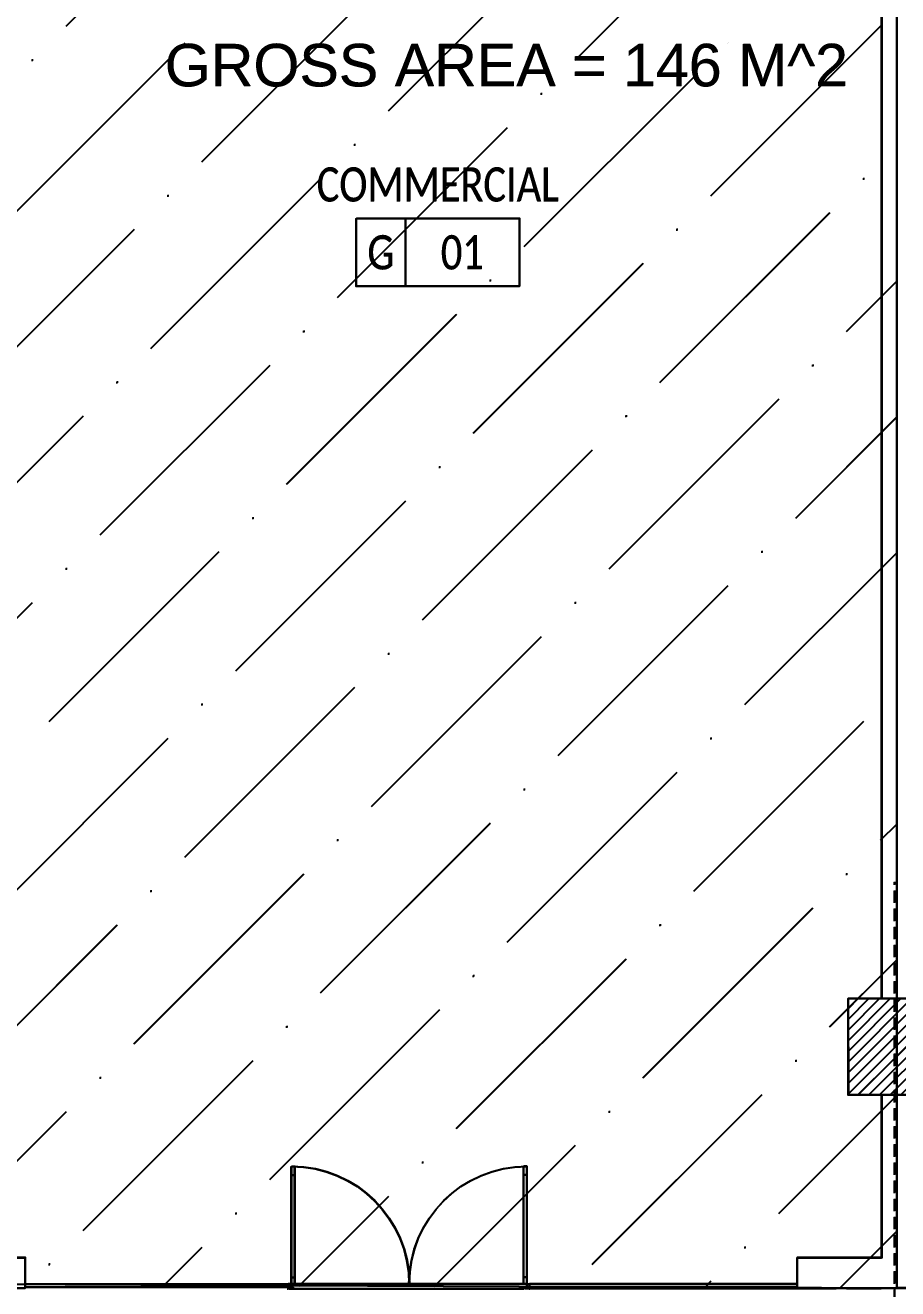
# Model space of a CAD drawing. Header units: inches. Extents: x 4821 to 127877, y 58012 to 433683.
# Drawn here: x 38820 to 46034, y 211859 to 222311 of the extents above; entities that cross this region are included whole.
import ezdxf
from ezdxf.enums import TextEntityAlignment as Align

# ---------------------------------------------------------------- set-up
doc = ezdxf.new("R2010")
doc.units = ezdxf.units.IN
doc.header["$MEASUREMENT"] = 0
doc.linetypes.add('01-xa-b02-ground floor plan-h$0$HIDDENX2', pattern=[0.75, 0.5, -0.25])
doc.linetypes.add('A-001 Layout$0$HIDDEN', pattern=[0.375, 0.25, -0.125])
for name, color, linetype in [('A-001 Layout$0$A-FLOR-OVHD', 8, 'A-001 Layout$0$HIDDEN'), ('A-001 Layout$0$A-GLAZ', 142, 'Continuous'), ('A-ANNO-ROOM', 130, 'Continuous'), ('A-ANNO-SYMB', 130, 'Continuous'), ('A-COLS-TONE', 252, 'Continuous'), ('A-WAL-CMU', 7, 'Continuous'), ('A-WALL', 53, 'Continuous'), ('COL GROUND$0$Cloums$0$A-COL-HAT', 8, 'Continuous'), ('COL GROUND$0$Cloums$0$A-COL-RFC', 210, 'Continuous')]:
    doc.layers.add(name, color=color, linetype=linetype)
doc.styles.get("Standard").update_dxf_attribs({"font": 'arial.ttf'})
doc.styles.add('T25-25', font='calibri.ttf', dxfattribs={"width": 0.8, "height": 62.5})

# ---------------------------------------------------------------- blocks, each defined once
blk = doc.blocks.new('A-001 Layout$0$A$C350C273A')
for p, q in [((-1578.5, -0.48), (-1578.5, 778.02)), ((-1578.5, 778.02), (-1556.5, 778.02)), ((-1578.5, -0.48), (-1578.5, 778.02)), ((-1578.5, 778.02), (-1556.5, 778.02)), ((-1556.5, -0.48), (-1556.5, 778.02)), ((-1556.5, -0.48), (-1556.5, 778.02)), ((-43.5, -0.48), (-43.5, 778.02)), ((-21.5, 778.02), (-43.5, 778.02)), ((-43.5, -0.48), (-43.5, 778.02)), ((-21.5, 778.02), (-43.5, 778.02)), ((-21.5, -0.48), (-21.5, 778.02)), ((-21.5, -0.48), (-21.5, 778.02)), ((-1578.5, 720.82), (-1556.5, 720.82)), ((-1578.5, 720.82), (-1556.5, 720.82)), ((-21.5, 720.82), (-43.5, 720.82)), ((-21.5, 720.82), (-43.5, 720.82)), ((-1578.5, 43.52), (-1556.5, 43.52)), ((-1578.5, 43.52), (-1556.5, 43.52)), ((-21.5, 43.52), (-43.5, 43.52)), ((-21.5, 43.52), (-43.5, 43.52)), ((-1595, -0.48), (-1600, -0.48)), ((-1595, -0.48), (-1600, -0.48)), ((-1595, -30.48), (-1600, -30.48)), ((-1595, -30.48), (-1600, -30.48)), ((-1578.5, -0.48), (-1595, -0.48)), ((-1595, -0.48), (-1595, -30.48)), ((-1578.5, -0.48), (-1595, -0.48)), ((-1595, -0.48), (-1595, -30.48)), ((-1595, -30.48), (-1567.5, -30.48)), ((-1578.5, -0.48), (-1556.5, -0.48)), ((-1578.5, -0.48), (-1556.5, -0.48)), ((-1578.5, -22.48), (-1578.5, -0.48)), ((-1578.5, -22.48), (-1578.5, -0.48)), ((-1567.5, -22.48), (-1578.5, -22.48)), ((-1567.5, -22.48), (-1578.5, -22.48)), ((-1567.5, -30.48), (-1567.5, -22.48)), ((-1567.5, -30.48), (-1567.5, -22.48)), ((-21.5, -0.48), (-43.5, -0.48)), ((-21.5, -0.48), (-43.5, -0.48)), ((-32.5, -30.48), (-32.5, -22.48)), ((-32.5, -22.48), (-21.5, -22.48)), ((-32.5, -30.48), (-32.5, -22.48)), ((-32.5, -22.48), (-21.5, -22.48)), ((-5, -30.48), (-32.5, -30.48)), ((-21.5, -0.48), (-5, -0.48)), ((-21.5, -22.48), (-21.5, -0.48)), ((-21.5, -0.48), (-5, -0.48)), ((-21.5, -22.48), (-21.5, -0.48)), ((-5, -0.48), (-5, -30.48)), ((-5, -0.48), (0, -0.48)), ((-5, -0.48), (-5, -30.48)), ((-5, -0.48), (0, -0.48)), ((-5, -30.48), (0, -30.48)), ((-5, -30.48), (0, -30.48))]:
    blk.add_line(p, q)
for centre, start, end in [((-1578.5, -0.48), 0, 90), ((-21.5, -0.48), 90, 180)]:
    blk.add_arc(centre, 778.5, start, end)
blk = doc.blocks.new('COL GROUND')
at = {"layer": 'COL GROUND$0$Cloums$0$A-COL-HAT'}
h = blk.add_hatch(dxfattribs=at)
h.set_pattern_fill('ANSI31', color=256, scale=500)
h.set_pattern_definition([(45, (-66684.064, -49806.79), (-44.19417, 44.19417), [])])
h.paths.add_polyline_path([(-44448, -35400), (-45248, -35400), (-45248, -34600), (-44448, -34600)])
at = {"layer": 'COL GROUND$0$Cloums$0$A-COL-RFC', "linetype": 'Continuous', "elevation": 0}
blk.add_lwpolyline([(-44448, -35400), (-45248, -35400), (-45248, -34600), (-44448, -34600)], close=True, dxfattribs=at)
blk = doc.blocks.new('BBB')
at = {"layer": 'A-WAL-CMU'}
for points in [[(1147026, -1602706), (1147946, -1602706), (1147946, -1602956), (1147261, -1602956)], [(1155026, -1602956), (1154326, -1602956), (1154326, -1602706), (1155946, -1602706), (1155946, -1602956), (1155276, -1602956)]]:
    blk.add_lwpolyline(points, dxfattribs=at)
blk = doc.blocks.new('*U9')
blk.add_lwpolyline([(-600, 250), (600, 250), (600, -250), (-600, -250)], close=True)
blk.add_lwpolyline([(-240, 250), (-240, -250)])
at = {"style": 'T25-25', "width": 0.8}
for tag, p in [('Room_Name', (0, 500)), ('FLOOR-LEVEL', (-420, 0)), ('ROOM_ID', (180, 0))]:
    blk.add_attdef(tag, text='', height=250, dxfattribs=at).set_placement(p, align=Align.MIDDLE_CENTER)

msp = doc.modelspace()

# ---------------------------------------------------------------- hatches: boundary and pattern name
at = {"layer": 'A-WALL'}
h = msp.add_hatch(dxfattribs=at)
h.set_pattern_fill('ANSI36', color=5, scale=250)
h.set_pattern_definition([(45, (-579078.7, -263472.74), (420.9495, 1543.4815), [1984.375, -396.875, 0, -396.875])])
h.paths.add_polyline_path([(46026.2, 226859.7), (40624.1, 226859.7), (40623.9, 223412.4), (37894.3, 223448), (37894.5, 211895.6), (46026.2, 211860)])
h = msp.add_hatch(dxfattribs=at)
h.set_pattern_fill('ANSI36', color=5, scale=250)
h.set_pattern_definition([(45, (-579075.3, -263469.76), (420.9495, 1543.4815), [1984.375, -396.875, 0, -396.875])])
h.paths.add_polyline_path([(46029.6, 226862.7), (40627.5, 226862.7), (40627.3, 223415.4), (37897.7, 223451), (37897.9, 211898.6), (46029.6, 211863)])

# ---------------------------------------------------------------- linework, layer by layer
at = {"layer": 'A-001 Layout$0$A-FLOR-OVHD'}
for p, q in [((40992.8, 211896.8, 0), (40989.3, 211896.8, 0)), ((40990, 211862.3, 0), (40996.2, 211862.3, 0)), ((40996.2, 211899.8, 0), (40992.7, 211899.8, 0)), ((42959.7, 211896.8, 0), (41013.4, 211896.8, 0)), ((42963.1, 211899.8, 0), (41016.8, 211899.8, 0)), ((41030.6, 211862.3, 0), (42949.3, 211862.3, 0)), ((40986.6, 211859.3, 0), (40992.8, 211859.3, 0)), ((41027.2, 211859.3, 0), (42945.9, 211859.3, 0))]:
    msp.add_line(p, q, dxfattribs=at)
at = {"layer": 'A-001 Layout$0$A-GLAZ'}
for p, q in [((38819.5, 211896.8, 0), (40989.7, 211896.8, 0)), ((38819.5, 211871.3, 0), (40989.7, 211871.3, 0)), ((38822.9, 211899.8, 0), (40993.1, 211899.8, 0)), ((38822.9, 211874.3, 0), (40993.1, 211874.3, 0)), ((45199.6, 211871.3, 0), (42980.3, 211871.3, 0)), ((45203, 211874.3, 0), (42983.7, 211874.3, 0)), ((45199.6, 211896.8, 0), (42986.6, 211896.8, 0)), ((45203, 211899.8, 0), (42990, 211899.8, 0)), ((45527.8, 211862.3, 0), (42990, 211862.3, 0)), ((45901.7, 211862.3), (45613.7, 211862.3, 0)), ((45524.4, 211859.3, 0), (42986.6, 211859.3, 0)), ((45898.3, 211859.3), (45610.3, 211859.3, 0))]:
    msp.add_line(p, q, dxfattribs=at)
at = {"layer": 'A-COLS-TONE', "linetype": '01-xa-b02-ground floor plan-h$0$HIDDENX2', "ltscale": 200}
for p, q in [((46008.4, 201101.1), (46008.4, 215221.4)), ((46011.8, 201104), (46011.8, 215224.4))]:
    msp.add_line(p, q, dxfattribs=at)
at = {"layer": 'A-WAL-CMU'}
for p, q in [((45901.5, 214259.3), (45901.5, 222459.3)), ((45904.9, 214262.2), (45904.9, 222462.2)), ((45901.5, 212109.3), (45901.5, 213459.3)), ((45904.9, 212112.3), (45904.9, 213462.2))]:
    msp.add_line(p, q, dxfattribs=at)
for points in [[(45901.5, 213459.3), (45627.2, 213459.3), (45624.9, 214259.3), (45901.5, 214259.3)], [(45904.9, 213462.2), (45630.6, 213462.2), (45628.3, 214262.2), (45904.9, 214262.2)]]:
    msp.add_lwpolyline(points, dxfattribs=at)
at = {"layer": 'A-WALL', "color": 1}
for points in [[(46026.2, 226863.8), (40624.1, 226863.8), (40623.9, 223416.6), (37894.3, 223452.1), (37894.5, 211899.7), (46026.2, 211864.2), (46026.2, 226863.8)], [(46026.2, 226863.8), (40624.1, 226863.8), (40623.9, 223416.6), (37894.3, 223452.1), (37894.5, 211899.7), (46026.2, 211864.2), (46026.2, 226863.8)], [(46029.6, 226866.8), (40627.5, 226866.8), (40627.3, 223419.6), (37897.7, 223455.1), (37897.9, 211902.7), (46029.6, 211867.2), (46029.6, 226866.8)], [(46029.6, 226866.8), (40627.5, 226866.8), (40627.3, 223419.6), (37897.7, 223455.1), (37897.9, 211902.7), (46029.6, 211867.2), (46029.6, 226866.8)], [(46026.2, 226863), (54222.6, 226860.5), (54222.6, 211863), (46026.2, 211865.5), (46026.2, 226863)], [(46026.2, 226863), (54222.6, 226860.5), (54222.6, 211863), (46026.2, 211865.5), (46026.2, 226863)], [(46029.6, 226866), (54226, 226863.5), (54226, 211865.9), (46029.6, 211868.4), (46029.6, 226866)], [(46029.6, 226866), (54226, 226863.5), (54226, 211865.9), (46029.6, 211868.4), (46029.6, 226866)]]:
    msp.add_lwpolyline(points, dxfattribs=at)

# ---------------------------------------------------------------- block references
at = {"layer": 'A-001 Layout$0$A-GLAZ', "xscale": -1.25000000000018, "yscale": 1.25000000000018, "zscale": 1.25000000000018}
for p in [(40992.8, 211897.4, 0), (40996.2, 211900.4, 0)]:
    msp.add_blockref('A-001 Layout$0$A$C350C273A', p, dxfattribs=at)
at = {"layer": 'A-ANNO-ROOM', "xscale": 1.1232, "yscale": 1.1232, "zscale": 1.1232}
for p in [(42229.9, 220431.4), (42233.3, 220434.4)]:
    msp.add_blockref('*U9', p, dxfattribs=at).add_auto_attribs({'ROOM_ID': '01', 'Room_Name': 'COMMERCIAL', 'FLOOR-LEVEL': 'G'})
at = {"layer": 'A-WAL-CMU'}
for p in [(90871.7, 248859.3, 0), (90875.1, 248862.2, 0)]:
    msp.add_blockref('COL GROUND', p, dxfattribs=at)
at = {"layer": 'A-WAL-CMU', "xscale": -1, "rotation": 180}
for p in [(-1109126.7, -1390842.7), (-1109123.3, -1390839.7)]:
    msp.add_blockref('BBB', p, dxfattribs=at)

# ---------------------------------------------------------------- texts
at = {"layer": 'A-ANNO-SYMB'}
for p in [(39971.3, 221805.1, 0), (39974.7, 221808.1, 0)]:
    msp.add_text('GROSS AREA = 146 M^ 2', height=350, dxfattribs=at).set_placement(p)

doc.saveas('drawing.dxf')
